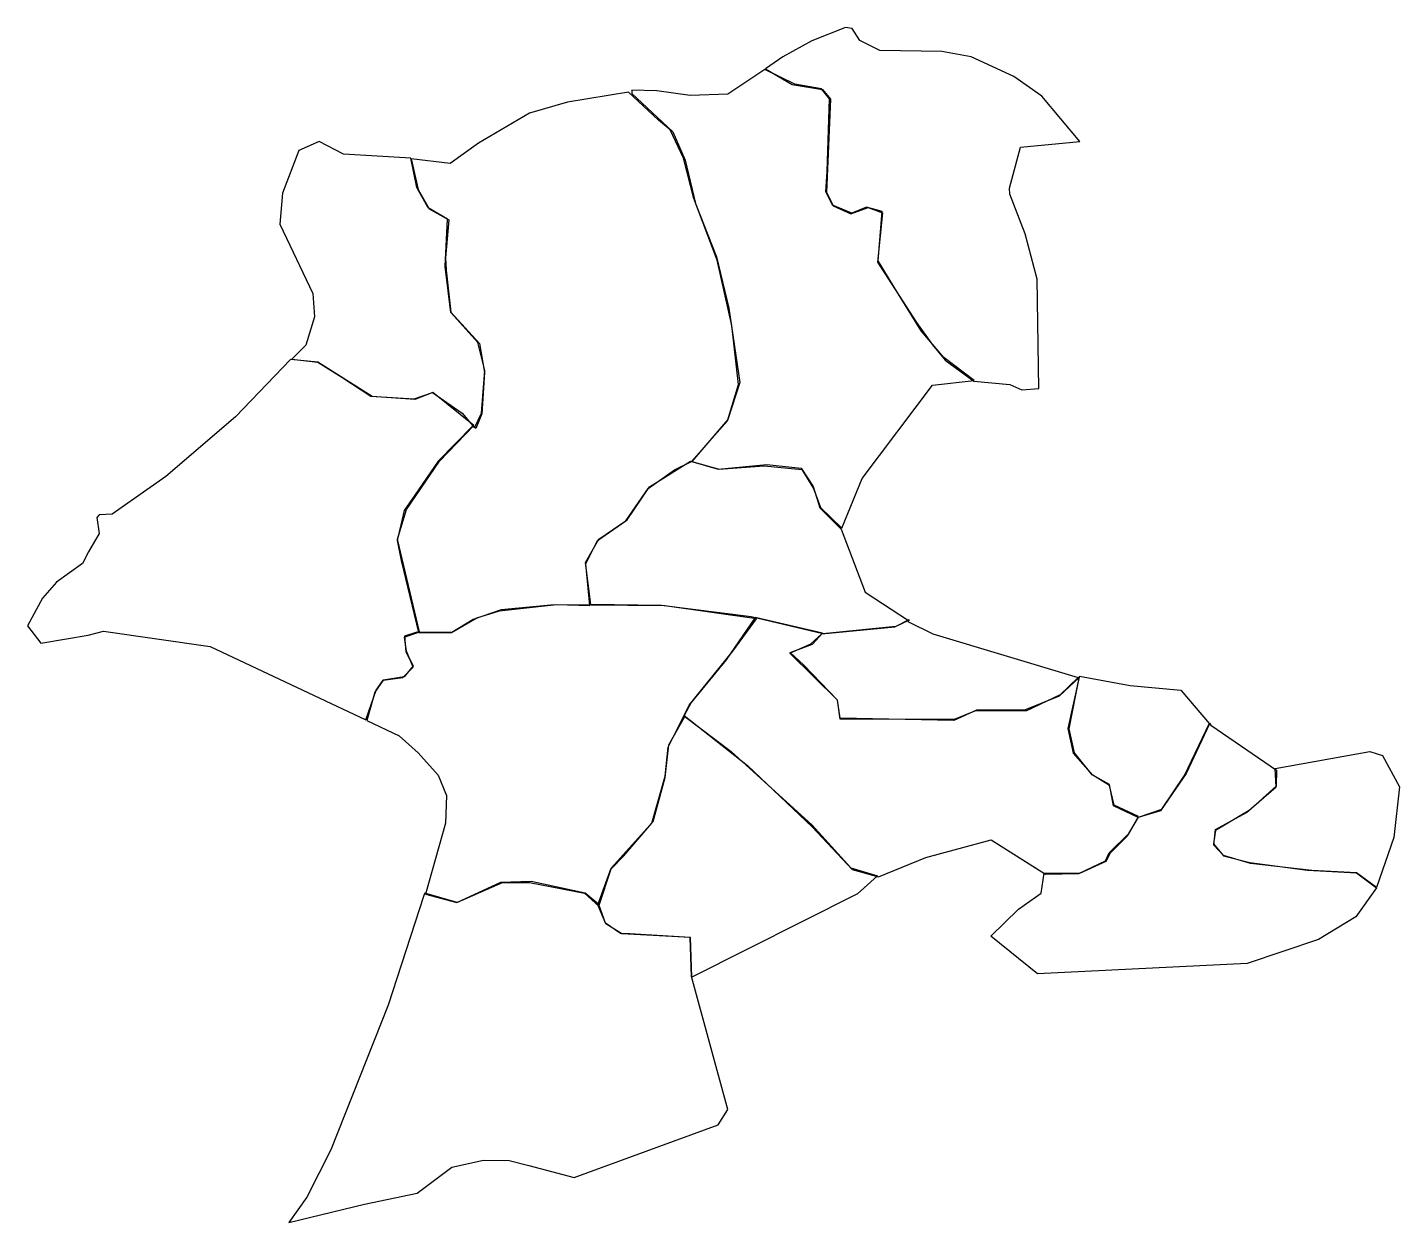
# Model space of a CAD drawing. Extents: x -213 to 409, y 213 to 755.
import ezdxf

# ---------------------------------------------------------------- set-up
doc = ezdxf.new("R2010")
doc.units = 0
doc.layers.add('Layer_1', color=7, linetype='CONTINUOUS')

msp = doc.modelspace()

# ---------------------------------------------------------------- linework, layer by layer
at = {"layer": 'Layer_1', "color": 7}
for points in [[(216.172648, 594.77782), (232.53712, 593.363604), (237.991936, 590.939236), (245.669096, 591.545332), (244.860976, 641.042804), (239.406152, 661.649916), (232.53712, 679.630636), (232.335088, 682.257028), (237.385848, 700.843836), (264.255904, 703.470236), (247.083312, 724.077348), (234.355392, 732.966684), (214.960464, 741.856028), (201.626448, 744.280396), (173.544208, 744.68446), (164.452832, 749.331156), (161.018312, 754.78598), (157.987856, 755.190044), (142.633536, 749.129132), (129.50156, 741.856028), (121.622368, 736.401204), (133.7442, 729.33014), (147.482272, 727.107804), (151.118824, 722.663132), (149.300544, 680.438756), (152.331, 674.377844), (160.412224, 670.741292), (168.291416, 673.569716), (174.756392, 671.145356), (172.534056, 648.719964), (190.110712, 621.445844), (197.383808, 611.344324), (203.242696, 604.273252), (216.172648, 594.77782)], [(156.371616, 528.107748), (165.462984, 550.735172), (197.383808, 592.959548), (216.374672, 595.181884), (202.6366, 605.485436), (192.333048, 617.607268), (180.009184, 637.40626), (172.736088, 649.32606), (174.55436, 671.751444), (167.483296, 673.771748), (160.816288, 670.943324), (152.128976, 674.579868), (149.098512, 680.640788), (149.704608, 689.934188), (150.71476, 722.865164), (147.078208, 727.309836), (134.956384, 729.532172), (121.420336, 736.19918), (104.6518, 724.885468), (87.479208, 724.27938), (72.326922, 726.501708), (61.013214, 726.70374), (61.013214, 725.289532), (79.600021, 707.914908), (85.256872, 694.984956), (89.903576, 675.387996), (99.399008, 651.144332), (105.055864, 627.91082), (110.106624, 594.171732), (104.6518, 577.403196), (88.287336, 558.412324), (100.611192, 554.977812), (121.016272, 556.39202), (138.188872, 554.77578), (143.441664, 546.088468), (146.674152, 537.603188), (156.371616, 528.107748)], [(-38.991888, 695.591044), (-35.96143, 681.65094), (-30.910668, 672.963628), (-22.021326, 667.91286), (-23.435539, 650.740268), (-23.233509, 645.08342), (-21.011173, 626.092548), (-8.08122, 611.950412), (-5.858885, 598.818428), (-7.071068, 580.029596), (-9.697465, 573.362588), (-11.111678, 574.574772), (-26.870058, 558.614356), (-37.375644, 543.058012), (-42.224377, 536.188972), (-45.456865, 522.652924), (-43.63859, 513.561556), (-35.7594, 480.832612), (-20.809142, 480.832612), (-9.293403, 487.49962), (1.010153, 490.732108), (26.870058, 493.560532), (42.022346, 493.156476), (40.204071, 511.945308), (45.456865, 522.652924), (58.386817, 531.542268), (68.488342, 546.088468), (80.408144, 554.573748), (88.085304, 558.412324), (104.449776, 576.797108), (109.500536, 593.363604), (106.47008, 620.031636), (99.803072, 649.730116), (89.095456, 677.610332), (84.448752, 695.995108), (78.387838, 708.723028), (73.135044, 713.1677), (59.599, 725.89562), (31.920821, 721.248916), (14.546197, 716.400188), (-8.485282, 702.662108), (-21.415234, 693.57074), (-38.991888, 695.591044)], [(-39.142858, 696.000004), (-69.714286, 697.714284), (-80.857144, 703.428572), (-90, 699.428572), (-97.428568, 680.000004), (-98.571432, 666.000004), (-83.714288, 634.571428), (-82.857144, 624.000004), (-86.857144, 611.14286), (-93.142856, 604.857148), (-81.428568, 603.428572), (-70.571429, 596.571428), (-57.428571, 588.000004), (-37.714286, 586.857148), (-29.428571, 589.714284), (-16, 580.285716), (-10.285714, 573.714284), (-7.142857, 580.285716), (-5.714286, 599.714284), (-8.857143, 612.285716), (-21.142857, 626.000004), (-23.714286, 646.857148), (-22.571429, 668.285716), (-31.428571, 673.428572), (-36.571429, 682.571428), (-39.142858, 696.000004)], [(-81.418296, 603.465132), (-93.74216, 604.677316), (-118.793936, 578.61538), (-150.310696, 551.543292), (-174.756392, 534.572724), (-180.615272, 534.168668), (-181.625424, 532.956484), (-180.615272, 525.683388), (-185.464008, 517.400132), (-188.090408, 512.14734), (-200.010208, 503.66206), (-206.273152, 496.388964), (-213.142184, 483.863068), (-207.081272, 475.983884), (-185.66604, 479.620428), (-178.594968, 481.4387), (-130.30968, 474.569668), (-59.599, 441.234636), (-54.952298, 454.770676), (-51.71981, 459.215348), (-42.830468, 460.427532), (-38.183766, 465.074236), (-41.214224, 472.347332), (-42.022346, 478.812308), (-35.355339, 481.236676), (-45.254834, 523.25902), (-41.214224, 536.593036), (-26.263966, 558.614356), (-10.707617, 574.776796), (-29.294424, 589.72706), (-37.375644, 586.494572), (-56.770573, 587.90878), (-81.418296, 603.465132)], [(147.684304, 480.226524), (115.157392, 487.903684), (74.549258, 493.156476), (42.426407, 493.560532), (40.002041, 512.551404), (46.062956, 523.25902), (58.992909, 531.946332), (69.094434, 546.896588), (87.68124, 558.614356), (100.207136, 554.977812), (122.228456, 556.998116), (137.784808, 555.381868), (143.239632, 547.09862), (146.270088, 537.401156), (155.967552, 527.703692), (166.8772, 499.217388), (186.47416, 486.287436), (180.817304, 483.661036), (147.684304, 480.226524)], [(-59.194939, 441.032604), (-44.446712, 433.961532), (-35.96143, 426.284372), (-26.870058, 416.182852), (-23.031478, 406.889444), (-23.435539, 394.363556), (-32.526912, 362.2407), (-18.384776, 358.402124), (2.424366, 367.4935), (14.546197, 367.4935), (39.59798, 362.644764), (46.062956, 356.785876), (51.71981, 373.756444), (57.376665, 379.615324), (70.104586, 394.363556), (76.165502, 415.778788), (77.579715, 428.910772), (87.075152, 447.901636), (106.874136, 472.347332), (117.58176, 487.095556), (75.963471, 492.954444), (25.859905, 493.3585), (1.818275, 491.136172), (-10.909647, 486.6915), (-20.607112, 480.832612), (-36.567522, 481.034644), (-42.022346, 479.216372), (-41.416254, 472.1453), (-38.183766, 465.680324), (-42.224377, 460.831588), (-51.71981, 459.215348), (-55.55839, 453.760524), (-59.194939, 441.032604)], [(84.852816, 443.25494), (113.541144, 420.627524), (143.0376, 392.545276), (161.018312, 373.35238), (172.938112, 370.119892), (194.353352, 378.807204), (224.051832, 386.888428), (248.69956, 371.332076), (263.851848, 371.534108), (275.973672, 377.392988), (277.58992, 381.02954), (286.681296, 389.918884), (290.923936, 397.394012), (279.812256, 402.646804), (277.791952, 411.536148), (270.114792, 416.182852), (261.42748, 426.082348), (259.003112, 437.396052), (264.053872, 460.629564), (254.962504, 451.942252), (239.20412, 445.6793), (217.384824, 445.6793), (207.081272, 441.032604), (155.563496, 442.042756), (154.351312, 450.123972), (138.996992, 466.084388), (132.936072, 471.741236), (143.0376, 475.57982), (147.482272, 480.63058), (116.975664, 487.701652), (103.84368, 468.508748), (87.883272, 449.11382), (84.852816, 443.25494)], [(186.272128, 485.883372), (197.58584, 480.226524), (263.447784, 460.427532), (255.36656, 452.54834), (240.012248, 445.275244), (216.980768, 445.275244), (207.283304, 441.43666), (155.563496, 441.638692), (154.351312, 450.123972), (132.734048, 471.539212), (142.22948, 475.781852), (147.28024, 480.226524), (180.413248, 483.459012), (186.878224, 486.6915), (186.272128, 485.883372)], [(264.053872, 461.03362), (287.085352, 456.79098), (310.116832, 454.770676), (323.046784, 439.416356), (312.5412, 416.990972), (300.823432, 400.020412), (290.721904, 396.989948), (279.610224, 402.242748), (277.791952, 411.940212), (269.91276, 416.384876), (261.831544, 426.284372), (259.407176, 437.19402), (264.053872, 461.03362)], [(85.054848, 442.850876), (106.066016, 426.890468), (142.835568, 393.555436), (160.412224, 374.1605), (172.534056, 370.523956), (163.44268, 362.442732), (88.287336, 324.663028), (87.68124, 342.64374), (56.568542, 344.259988), (49.295444, 348.70466), (45.658895, 357.391972), (51.71981, 373.958476), (70.710678, 395.171676), (76.165502, 415.1727), (77.781746, 429.920924), (85.054848, 442.850876)], [(323.652872, 438.810268), (353.553392, 418.405188), (353.35136, 411.132084), (341.027496, 400.222436), (325.875208, 391.131068), (324.865056, 385.070148), (329.51176, 379.615324), (341.43156, 376.584868), (367.493496, 373.150348), (389.716856, 371.938164), (398.808224, 365.069132), (389.514824, 351.937148), (372.544256, 341.633588), (340.219376, 330.72394), (245.063008, 326.077244), (223.849808, 343.249836), (236.375696, 355.371668), (246.679248, 362.644764), (248.093464, 371.73614), (264.255904, 371.73614), (276.175704, 377.190964), (278.196008, 381.02954), (285.873168, 388.7067), (290.923936, 397.19198), (301.42952, 400.828532), (311.733072, 415.98082), (323.046784, 439.82042), (323.652872, 438.810268)], [(352.947296, 419.213308), (395.777768, 426.890468), (401.636656, 425.072188), (409.313808, 410.93006), (406.687416, 387.89858), (398.808224, 365.271164), (389.716856, 371.938164), (369.5138, 372.948324), (341.633592, 376.180812), (329.51176, 379.817356), (325.067088, 384.46406), (325.875208, 391.535124), (339.81532, 399.212284), (353.35136, 410.93006), (352.947296, 419.213308)], [(-33.335034, 361.634612), (-49.497474, 311.935108), (-75.55941, 246.275188), (-86.469056, 224.859956), (-94.55028, 213.34422), (-60.205092, 221.627468), (-36.365492, 226.678228), (-20.607112, 238.396004), (-6.262946, 241.628492), (5.454824, 241.42646), (14.344166, 239.204124), (34.951278, 233.7493), (100.207136, 257.5889), (104.6518, 264.659964), (88.085304, 324.86506), (87.479208, 342.64374), (60.205092, 344.259988), (55.962451, 344.46202), (49.093414, 349.108724), (46.062956, 357.594004), (39.80001, 362.644764), (15.354318, 367.897556), (1.414214, 367.4935), (-18.182746, 358.402124), (-32.930973, 362.644764), (-33.335034, 361.634612)]]:
    msp.add_lwpolyline(points, close=True, dxfattribs=at)

doc.saveas('drawing.dxf')
